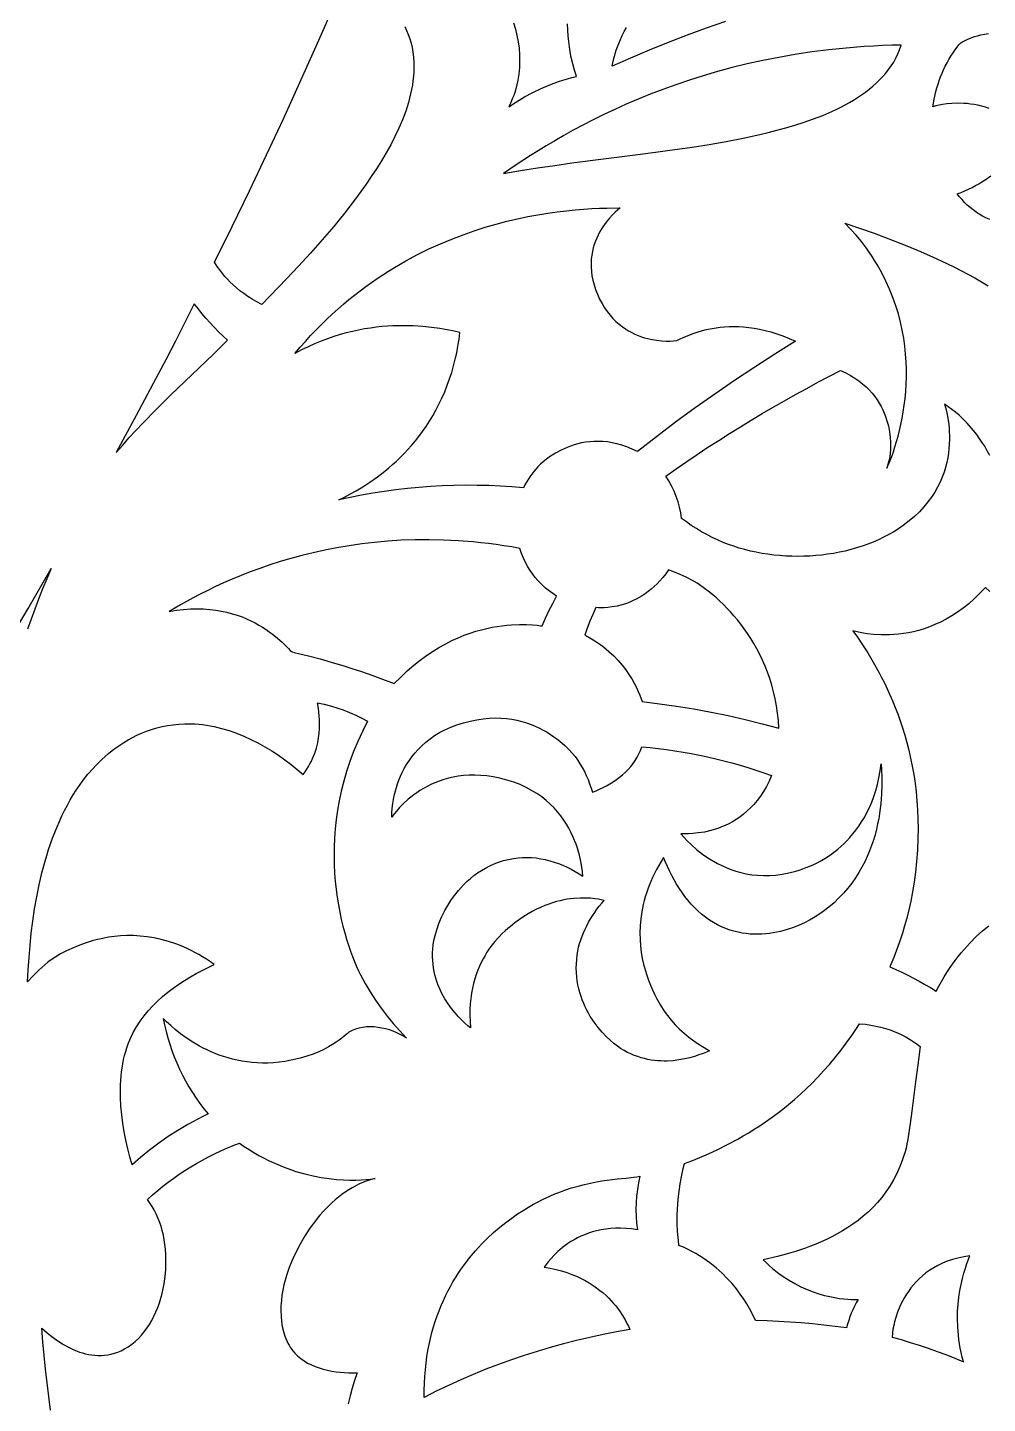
# Model space of a CAD drawing. Extents: x -570 to 570, y -570 to 570.
# Drawn here: x 327.7 to 393.8, y -247 to -152.3 of the extents above; entities that cross this region are included whole.
import ezdxf

# ---------------------------------------------------------------- set-up
doc = ezdxf.new("R2010")
doc.units = 0
doc.layers.add('LAYER_1', color=18, linetype='CONTINUOUS')
doc.layers.add('LAYER_2', color=174, linetype='CONTINUOUS')

msp = doc.modelspace()

# ---------------------------------------------------------------- linework, layer by layer
at = {"layer": 'LAYER_1'}
for points in [[(353.713, -152.196), (353.841, -152.465), (353.957, -152.745), (354.06, -153.035), (354.15, -153.335), (354.224, -153.646), (354.282, -153.967), (354.323, -154.299), (354.346, -154.642), (354.35, -154.996), (354.339, -155.305), (354.317, -155.614), (354.285, -155.92), (354.242, -156.226), (354.188, -156.529), (354.126, -156.832), (354.053, -157.133), (353.972, -157.432), (353.883, -157.73), (353.785, -158.026), (353.566, -158.614), (353.319, -159.194), (353.047, -159.768), (352.753, -160.334), (352.44, -160.892), (352.11, -161.442), (351.767, -161.984), (351.414, -162.518), (351.053, -163.042), (350.322, -164.063), (349.96, -164.549), (349.59, -165.029), (349.211, -165.503), (348.826, -165.971), (348.036, -166.892), (347.226, -167.796), (346.4, -168.688), (345.565, -169.571), (343.887, -171.327), (343.541, -171.152), (343.217, -170.969), (342.915, -170.78), (342.633, -170.586), (342.372, -170.389), (342.13, -170.189), (341.906, -169.989), (341.701, -169.791), (341.513, -169.595), (341.341, -169.403), (341.046, -169.038), (340.809, -168.709), (340.625, -168.426), (341.827, -165.964), (343.019, -163.496), (344.197, -161.021), (345.36, -158.539), (346.503, -156.049), (347.622, -153.548), (348.173, -152.293), (348.716, -151.036)], [(361.215, -151.937), (361.342, -152.363), (361.446, -152.798), (361.527, -153.239), (361.586, -153.684), (361.62, -154.131), (361.629, -154.577), (361.614, -155.022), (361.573, -155.461), (361.507, -155.894), (361.413, -156.319), (361.293, -156.732), (361.223, -156.935), (361.145, -157.133), (361.014, -157.428), (360.876, -157.719), (361.411, -157.368), (361.963, -157.04), (362.53, -156.737), (363.111, -156.459), (363.705, -156.209), (364.005, -156.095), (364.308, -155.988), (364.613, -155.887), (364.92, -155.795), (365.229, -155.71), (365.539, -155.632), (365.488, -155.479), (365.398, -155.185), (365.285, -154.763), (365.165, -154.224), (365.108, -153.914), (365.056, -153.579), (365.011, -153.22), (364.974, -152.839), (364.948, -152.436), (364.935, -152.015)], [(375.809, -151.85), (374.482, -152.307), (373.164, -152.787), (371.855, -153.289), (370.556, -153.813), (369.267, -154.36), (367.99, -154.929), (368.067, -154.571), (368.154, -154.24), (368.282, -153.828), (368.458, -153.349), (368.566, -153.089), (368.688, -152.817), (368.826, -152.536), (368.98, -152.247)], [(393.968, -157.838), (393.698, -157.75), (393.434, -157.676), (393.175, -157.615), (392.924, -157.566), (392.679, -157.528), (392.442, -157.5), (392.213, -157.482), (391.782, -157.469), (391.39, -157.483), (391.041, -157.515), (390.738, -157.56), (390.29, -157.655), (390.079, -157.711), (390.169, -157.191), (390.289, -156.673), (390.359, -156.416), (390.438, -156.161), (390.523, -155.908), (390.616, -155.657), (390.716, -155.41), (390.824, -155.166), (390.939, -154.926), (391.062, -154.691), (391.192, -154.46), (391.33, -154.234), (391.475, -154.013), (391.627, -153.799), (391.803, -153.546), (391.899, -153.427), (392.01, -153.323), (392.078, -153.277), (392.226, -153.191), (392.455, -153.078), (392.766, -152.952), (392.953, -152.888), (393.161, -152.825), (393.391, -152.765), (393.642, -152.71), (393.915, -152.661)], [(394.017, -165.478), (393.729, -165.357), (393.504, -165.25), (393.273, -165.123), (393.057, -164.98), (392.85, -164.825), (392.649, -164.66), (392.456, -164.486), (392.27, -164.303), (392.092, -164.114), (391.921, -163.918), (391.757, -163.718), (392.028, -163.616), (392.29, -163.508), (392.543, -163.394), (392.787, -163.274), (393.023, -163.15), (393.249, -163.02), (393.467, -162.887), (393.677, -162.749), (394.072, -162.465)], [(394.011, -181.737), (393.833, -181.409), (393.651, -181.1), (393.467, -180.812), (393.283, -180.542), (393.101, -180.293), (392.753, -179.856), (392.44, -179.502), (392.18, -179.233), (391.887, -178.96), (391.647, -178.758), (391.4, -178.566), (390.891, -178.2), (390.974, -178.508), (391.042, -178.798), (391.112, -179.168), (391.174, -179.609), (391.198, -179.853), (391.216, -180.111), (391.226, -180.382), (391.227, -180.665), (391.216, -180.959), (391.194, -181.263), (391.159, -181.576), (391.108, -181.896), (391.041, -182.223), (390.956, -182.555), (390.853, -182.892), (390.728, -183.231), (390.582, -183.573), (390.412, -183.915), (390.217, -184.258), (389.996, -184.599), (389.748, -184.937), (389.47, -185.272), (389.162, -185.603), (388.822, -185.928), (388.448, -186.245), (388.04, -186.555), (387.719, -186.776), (387.387, -186.984), (387.046, -187.18), (386.696, -187.364), (386.338, -187.536), (385.973, -187.695), (385.6, -187.843), (385.22, -187.978), (384.834, -188.102), (384.443, -188.213), (384.048, -188.312), (383.648, -188.4), (383.244, -188.476), (382.837, -188.54), (382.428, -188.592), (382.016, -188.632), (381.604, -188.661), (381.19, -188.678), (380.776, -188.683), (380.363, -188.677), (379.951, -188.66), (379.54, -188.631), (379.131, -188.59), (378.725, -188.538), (378.322, -188.475), (377.923, -188.4), (377.528, -188.314), (377.138, -188.217), (376.754, -188.109), (376.376, -187.989), (376.004, -187.859), (375.64, -187.717), (375.26, -187.554), (374.886, -187.376), (374.518, -187.186), (374.156, -186.984), (373.8, -186.77), (373.452, -186.544), (373.111, -186.309), (372.777, -186.064), (372.72, -185.68), (372.639, -185.298), (372.535, -184.919), (372.409, -184.547), (372.262, -184.183), (372.093, -183.829), (371.905, -183.486), (371.697, -183.158), (372.415, -182.65), (373.137, -182.149), (373.865, -181.655), (374.599, -181.169), (375.337, -180.69), (376.079, -180.218), (376.827, -179.753), (377.578, -179.295), (378.334, -178.844), (379.094, -178.401), (379.858, -177.964), (380.626, -177.533), (381.398, -177.11), (382.172, -176.693), (383.732, -175.88), (384.081, -176.042), (384.406, -176.216), (384.708, -176.4), (384.988, -176.594), (385.246, -176.796), (385.483, -177.005), (385.7, -177.22), (385.898, -177.441), (386.078, -177.666), (386.24, -177.894), (386.387, -178.123), (386.517, -178.354), (386.632, -178.585), (386.734, -178.815), (386.823, -179.042), (386.899, -179.267), (386.964, -179.487), (387.018, -179.702), (387.099, -180.111), (387.148, -180.487), (387.172, -180.821), (387.177, -181.104), (387.172, -181.329), (387.153, -181.568), (387.114, -181.833), (387.059, -182.095), (386.92, -182.614), (387.14, -182.09), (387.252, -181.794), (387.364, -181.477), (387.475, -181.139), (387.584, -180.781), (387.688, -180.405), (387.788, -180.011), (387.882, -179.6), (387.968, -179.172), (388.045, -178.73), (388.112, -178.273), (388.169, -177.802), (388.213, -177.319), (388.244, -176.824), (388.259, -176.319), (388.259, -175.803), (388.242, -175.278), (388.206, -174.745), (388.151, -174.204), (388.074, -173.657), (387.976, -173.104), (387.854, -172.547), (387.708, -171.986), (387.536, -171.422), (387.337, -170.855), (387.109, -170.288), (386.853, -169.72), (386.565, -169.153), (386.246, -168.587), (386.074, -168.304), (385.894, -168.023), (385.705, -167.742), (385.507, -167.462), (385.161, -167.007), (384.794, -166.567), (384.413, -166.139), (384.019, -165.723), (385.027, -166.068), (386.04, -166.427), (387.053, -166.802), (388.063, -167.195), (389.068, -167.607), (390.064, -168.042), (391.048, -168.501), (391.534, -168.741), (392.015, -168.987), (392.492, -169.24), (392.963, -169.501), (393.429, -169.77), (393.889, -170.047)], [(326.987, -193.634), (327.786, -192.265), (329.36, -189.513), (329.063, -190.221), (328.777, -190.925), (328.501, -191.625), (328.236, -192.32), (327.733, -193.697)], [(393.996, -191.105), (393.709, -190.819), (393.326, -191.227), (392.939, -191.601), (392.55, -191.942), (392.16, -192.252), (391.769, -192.533), (391.38, -192.785), (390.991, -193.01), (390.606, -193.21), (390.224, -193.385), (389.846, -193.537), (389.474, -193.667), (389.108, -193.777), (388.749, -193.868), (388.399, -193.942), (388.057, -194), (387.726, -194.042), (387.406, -194.071), (387.097, -194.088), (386.802, -194.095), (386.52, -194.091), (386.002, -194.062), (385.551, -194.011), (385.174, -193.949), (384.879, -193.888), (384.563, -193.809), (384.883, -194.256), (385.231, -194.764), (385.598, -195.333), (385.978, -195.962), (386.364, -196.652), (386.558, -197.019), (386.75, -197.401), (386.941, -197.799), (387.129, -198.211), (387.313, -198.637), (387.492, -199.079), (387.667, -199.535), (387.835, -200.006), (387.996, -200.492), (388.149, -200.992), (388.294, -201.507), (388.428, -202.037), (388.553, -202.58), (388.666, -203.139), (388.766, -203.711), (388.854, -204.299), (388.928, -204.9), (388.986, -205.516), (389.03, -206.146), (389.056, -206.79), (389.066, -207.448), (389.057, -208.12), (389.023, -208.922), (388.966, -209.691), (388.889, -210.426), (388.794, -211.127), (388.684, -211.795), (388.561, -212.43), (388.427, -213.031), (388.284, -213.599), (388.136, -214.134), (387.984, -214.636), (387.83, -215.104), (387.678, -215.539), (387.386, -216.311), (387.126, -216.951), (387.537, -217.134), (387.944, -217.324), (388.349, -217.522), (388.749, -217.727), (389.146, -217.939), (389.54, -218.158), (389.928, -218.384), (390.313, -218.617), (390.489, -218.283), (390.67, -217.961), (390.854, -217.649), (391.042, -217.348), (391.233, -217.057), (391.428, -216.776), (391.625, -216.505), (391.826, -216.243), (392.029, -215.991), (392.234, -215.749), (392.651, -215.291), (393.075, -214.869), (393.505, -214.481), (393.938, -214.125)], [(329.323, -247.485), (329.203, -246.543), (329.091, -245.601), (328.986, -244.657), (328.889, -243.713), (328.8, -242.769), (328.72, -241.824), (329.091, -242.15), (329.328, -242.343), (329.596, -242.546), (329.892, -242.753), (330.216, -242.957), (330.563, -243.15), (330.933, -243.326), (331.125, -243.406), (331.322, -243.478), (331.524, -243.542), (331.73, -243.598), (331.939, -243.644), (332.153, -243.68), (332.369, -243.704), (332.589, -243.716), (332.811, -243.715), (333.036, -243.7), (333.263, -243.67), (333.492, -243.625), (333.722, -243.562), (333.954, -243.483), (334.187, -243.385), (334.421, -243.267), (334.678, -243.115), (334.923, -242.943), (335.156, -242.754), (335.377, -242.548), (335.586, -242.326), (335.783, -242.088), (335.967, -241.837), (336.14, -241.573), (336.301, -241.297), (336.45, -241.01), (336.586, -240.713), (336.71, -240.407), (336.822, -240.094), (336.922, -239.773), (337.01, -239.446), (337.085, -239.115), (337.148, -238.779), (337.199, -238.44), (337.237, -238.1), (337.263, -237.759), (337.277, -237.417), (337.278, -237.077), (337.267, -236.739), (337.243, -236.404), (337.207, -236.072), (337.158, -235.746), (337.097, -235.426), (337.023, -235.114), (336.936, -234.809), (336.837, -234.513), (336.725, -234.227), (336.601, -233.952), (336.467, -233.697), (336.32, -233.449), (336.006, -232.965), (336.351, -232.655), (336.705, -232.353), (337.066, -232.059), (337.435, -231.774), (337.812, -231.498), (338.195, -231.23), (338.586, -230.972), (338.982, -230.723), (339.384, -230.484), (339.792, -230.255), (340.205, -230.035), (340.622, -229.826), (341.045, -229.627), (341.471, -229.439), (341.9, -229.261), (342.334, -229.094), (342.669, -229.325), (343.003, -229.541), (343.336, -229.744), (343.668, -229.934), (343.998, -230.112), (344.326, -230.277), (344.651, -230.431), (344.973, -230.573), (345.292, -230.704), (345.608, -230.825), (345.92, -230.935), (346.228, -231.036), (346.831, -231.209), (347.414, -231.348), (347.974, -231.456), (348.509, -231.535), (349.017, -231.59), (349.494, -231.622), (349.939, -231.636), (350.348, -231.635), (350.72, -231.621), (351.052, -231.598), (351.365, -231.566), (351.678, -231.529), (351.405, -231.603), (351.137, -231.691), (350.873, -231.791), (350.613, -231.904), (350.358, -232.029), (350.108, -232.165), (349.862, -232.312), (349.621, -232.47), (349.384, -232.638), (349.153, -232.816), (348.927, -233.003), (348.707, -233.198), (348.491, -233.402), (348.281, -233.613), (348.077, -233.832), (347.879, -234.057), (347.686, -234.289), (347.499, -234.526), (347.319, -234.769), (347.144, -235.017), (346.814, -235.525), (346.511, -236.047), (346.234, -236.579), (345.986, -237.117), (345.767, -237.657), (345.577, -238.197), (345.479, -238.523), (345.394, -238.862), (345.321, -239.21), (345.263, -239.566), (345.221, -239.926), (345.196, -240.289), (345.188, -240.652), (345.201, -241.013), (345.234, -241.37), (345.288, -241.72), (345.366, -242.061), (345.468, -242.39), (345.528, -242.55), (345.595, -242.706), (345.669, -242.858), (345.749, -243.006), (345.837, -243.149), (345.931, -243.287), (346.033, -243.42), (346.142, -243.547), (346.341, -243.747), (346.556, -243.928), (346.787, -244.091), (347.031, -244.237), (347.287, -244.366), (347.553, -244.48), (347.829, -244.578), (348.111, -244.663), (348.4, -244.734), (348.693, -244.792), (348.988, -244.838), (349.285, -244.873), (349.581, -244.898), (349.876, -244.913), (350.166, -244.919), (350.452, -244.916), (350.266, -245.439), (350.099, -245.969), (349.951, -246.506), (349.823, -247.048)]]:
    msp.add_lwpolyline(points, dxfattribs=at)
for points in [[(360.523, -162.321), (361.695, -162.114), (362.871, -161.925), (364.049, -161.751), (365.23, -161.588), (367.596, -161.284), (369.962, -160.987), (371.144, -160.832), (372.324, -160.669), (373.501, -160.495), (374.676, -160.305), (375.847, -160.098), (377.013, -159.869), (378.175, -159.616), (378.753, -159.479), (379.331, -159.334), (379.951, -159.168), (380.582, -158.984), (381.221, -158.78), (381.86, -158.556), (382.497, -158.31), (383.124, -158.041), (383.433, -157.897), (383.738, -157.747), (384.038, -157.59), (384.332, -157.427), (384.621, -157.257), (384.903, -157.081), (385.178, -156.897), (385.444, -156.706), (385.703, -156.507), (385.952, -156.301), (386.191, -156.088), (386.42, -155.866), (386.638, -155.637), (386.844, -155.399), (387.037, -155.153), (387.218, -154.898), (387.385, -154.635), (387.537, -154.362), (387.675, -154.081), (387.797, -153.791), (387.911, -153.466), (387.262, -153.482), (386.62, -153.505), (385.986, -153.536), (385.358, -153.574), (384.124, -153.671), (382.918, -153.795), (381.739, -153.945), (380.589, -154.118), (379.466, -154.314), (378.371, -154.532), (377.305, -154.768), (376.266, -155.023), (375.256, -155.295), (374.273, -155.582), (373.318, -155.883), (372.392, -156.197), (371.493, -156.521), (370.623, -156.855), (369.781, -157.198), (368.966, -157.546), (368.18, -157.9), (367.422, -158.258), (366.692, -158.618), (365.99, -158.979), (365.317, -159.34), (364.671, -159.698), (364.054, -160.053), (363.465, -160.404), (362.904, -160.747), (362.371, -161.083), (361.391, -161.726)], [(357.522, -173.269), (357.111, -173.176), (356.646, -173.083), (356.131, -172.994), (355.567, -172.915), (354.959, -172.852), (354.309, -172.81), (353.969, -172.798), (353.62, -172.794), (353.262, -172.797), (352.895, -172.809), (352.52, -172.83), (352.138, -172.861), (351.747, -172.903), (351.35, -172.955), (350.946, -173.02), (350.535, -173.097), (350.118, -173.187), (349.696, -173.292), (349.269, -173.41), (348.836, -173.544), (348.399, -173.694), (347.958, -173.861), (347.513, -174.044), (347.065, -174.246), (346.614, -174.466), (346.16, -174.705), (346.516, -174.283), (346.876, -173.873), (347.24, -173.474), (347.608, -173.087), (347.979, -172.711), (348.353, -172.347), (348.729, -171.994), (349.109, -171.651), (349.49, -171.319), (349.875, -170.998), (350.261, -170.687), (350.649, -170.386), (351.039, -170.095), (351.43, -169.815), (351.823, -169.543), (352.216, -169.282), (352.611, -169.03), (353.006, -168.787), (353.402, -168.553), (353.798, -168.328), (354.591, -167.903), (355.382, -167.512), (356.171, -167.154), (356.955, -166.826), (357.734, -166.528), (358.505, -166.258), (359.267, -166.014), (360.019, -165.797), (360.758, -165.603), (361.484, -165.432), (362.195, -165.283), (362.888, -165.154), (363.563, -165.044), (364.219, -164.951), (364.852, -164.875), (365.463, -164.813), (366.049, -164.765), (366.608, -164.73), (367.14, -164.705), (367.642, -164.69), (368.551, -164.682), (368.376, -164.828), (368.217, -164.972), (368.025, -165.162), (367.81, -165.397), (367.584, -165.676), (367.356, -165.997), (367.245, -166.174), (367.137, -166.361), (367.034, -166.557), (366.938, -166.764), (366.849, -166.981), (366.769, -167.207), (366.7, -167.443), (366.641, -167.688), (366.596, -167.943), (366.565, -168.206), (366.55, -168.479), (366.551, -168.761), (366.57, -169.051), (366.61, -169.35), (366.669, -169.657), (366.751, -169.973), (366.857, -170.297), (366.987, -170.629), (367.14, -170.962), (367.305, -171.272), (367.48, -171.56), (367.664, -171.826), (367.857, -172.071), (368.057, -172.295), (368.263, -172.501), (368.474, -172.688), (368.69, -172.858), (368.908, -173.011), (369.129, -173.148), (369.351, -173.27), (369.573, -173.378), (369.795, -173.472), (370.014, -173.554), (370.23, -173.624), (370.442, -173.683), (370.65, -173.731), (371.045, -173.802), (371.408, -173.842), (371.73, -173.858), (372.003, -173.857), (372.22, -173.845), (372.449, -173.815), (372.684, -173.707), (372.9, -173.604), (373.179, -173.482), (373.519, -173.35), (373.917, -173.217), (374.371, -173.091), (374.619, -173.035), (374.879, -172.984), (375.153, -172.94), (375.439, -172.903), (375.738, -172.876), (376.048, -172.859), (376.371, -172.853), (376.705, -172.859), (377.05, -172.88), (377.406, -172.915), (377.773, -172.966), (378.15, -173.035), (378.537, -173.121), (378.934, -173.228), (379.341, -173.355), (379.757, -173.503), (380.182, -173.675), (380.615, -173.871), (379.209, -174.749), (377.814, -175.647), (376.431, -176.565), (375.062, -177.503), (373.708, -178.461), (372.368, -179.44), (371.045, -180.44), (369.739, -181.461), (369.376, -181.288), (369.02, -181.143), (368.671, -181.023), (368.33, -180.927), (367.996, -180.854), (367.67, -180.803), (367.353, -180.772), (367.044, -180.76), (366.744, -180.765), (366.452, -180.787), (366.171, -180.823), (365.898, -180.872), (365.636, -180.933), (365.384, -181.004), (365.142, -181.085), (364.911, -181.173), (364.691, -181.268), (364.483, -181.368), (364.1, -181.576), (363.765, -181.788), (363.481, -181.991), (363.25, -182.176), (363.074, -182.331), (362.894, -182.505), (362.744, -182.668), (362.602, -182.837), (362.465, -183.012), (362.336, -183.193), (362.214, -183.379), (362.1, -183.569), (361.993, -183.763), (361.893, -183.96), (361.099, -183.895), (360.302, -183.845), (359.503, -183.81), (358.702, -183.791), (357.901, -183.787), (357.1, -183.8), (356.299, -183.827), (355.498, -183.871), (354.698, -183.931), (353.9, -184.006), (353.104, -184.098), (352.311, -184.205), (351.52, -184.329), (350.733, -184.469), (349.95, -184.625), (349.172, -184.798), (349.53, -184.617), (349.93, -184.406), (350.366, -184.162), (350.832, -183.882), (351.323, -183.565), (351.832, -183.207), (352.353, -182.806), (352.617, -182.589), (352.881, -182.361), (353.146, -182.121), (353.411, -181.868), (353.674, -181.604), (353.935, -181.326), (354.193, -181.036), (354.448, -180.732), (354.699, -180.415), (354.945, -180.084), (355.186, -179.738), (355.419, -179.379), (355.646, -179.004), (355.865, -178.615), (356.076, -178.21), (356.277, -177.79), (356.468, -177.353), (356.649, -176.901), (356.807, -176.461), (356.95, -176.016), (357.078, -175.566), (357.192, -175.111), (357.294, -174.654), (357.382, -174.194), (357.458, -173.732)], [(333.851, -181.527), (334.296, -181.012), (334.749, -180.505), (335.209, -180.005), (335.677, -179.51), (336.629, -178.538), (337.599, -177.581), (339.564, -175.692), (340.546, -174.747), (341.519, -173.795), (341.205, -173.508), (340.9, -173.211), (340.602, -172.906), (340.313, -172.593), (340.031, -172.273), (339.757, -171.947), (339.489, -171.615), (339.228, -171.279), (338.584, -172.574), (337.926, -173.862), (337.257, -175.145), (336.58, -176.424), (335.214, -178.975)], [(337.493, -192.473), (338.002, -192.391), (338.495, -192.333), (338.97, -192.301), (339.429, -192.291), (339.872, -192.303), (340.298, -192.334), (340.708, -192.384), (341.102, -192.451), (341.479, -192.533), (341.841, -192.629), (342.186, -192.738), (342.516, -192.857), (342.83, -192.986), (343.128, -193.123), (343.411, -193.266), (343.678, -193.414), (343.93, -193.566), (344.166, -193.719), (344.388, -193.873), (344.594, -194.026), (344.961, -194.323), (345.268, -194.598), (345.707, -195.033), (345.84, -195.17), (345.916, -195.237), (345.982, -195.263), (346.102, -195.297), (346.497, -195.394), (347.096, -195.54), (347.895, -195.748), (348.888, -196.03), (349.457, -196.203), (350.072, -196.399), (350.734, -196.62), (351.442, -196.867), (352.196, -197.143), (352.993, -197.448), (353.44, -196.992), (353.887, -196.571), (354.335, -196.183), (354.781, -195.827), (355.226, -195.502), (355.668, -195.206), (356.107, -194.938), (356.541, -194.696), (356.969, -194.48), (357.391, -194.288), (357.806, -194.119), (358.213, -193.971), (358.61, -193.843), (358.998, -193.733), (359.374, -193.642), (359.738, -193.566), (360.09, -193.505), (360.428, -193.457), (360.751, -193.422), (361.058, -193.397), (361.622, -193.375), (362.113, -193.38), (362.523, -193.402), (362.844, -193.431), (363.07, -193.455), (363.192, -193.464), (363.413, -192.942), (363.651, -192.427), (363.905, -191.92), (364.176, -191.422), (363.907, -191.24), (363.592, -191.003), (363.421, -190.862), (363.246, -190.705), (363.066, -190.531), (362.886, -190.341), (362.705, -190.133), (362.528, -189.907), (362.355, -189.661), (362.189, -189.397), (362.032, -189.112), (361.886, -188.806), (361.752, -188.479), (361.634, -188.129), (361.09, -188.033), (360.55, -187.947), (360.014, -187.869), (359.484, -187.799), (358.957, -187.739), (358.436, -187.686), (357.407, -187.605), (356.396, -187.555), (355.406, -187.535), (354.434, -187.542), (353.483, -187.576), (352.552, -187.635), (351.642, -187.718), (350.753, -187.822), (349.885, -187.947), (349.038, -188.091), (348.214, -188.252), (347.412, -188.43), (346.632, -188.622), (345.875, -188.828), (345.142, -189.045), (344.432, -189.272), (343.746, -189.508), (343.084, -189.751), (342.446, -189.999), (341.834, -190.252), (341.247, -190.508), (340.685, -190.765), (340.149, -191.022), (339.639, -191.277), (339.156, -191.528), (338.269, -192.016)], [(371.877, -189.613), (371.685, -189.879), (371.489, -190.127), (371.291, -190.357), (371.089, -190.57), (370.885, -190.766), (370.681, -190.946), (370.475, -191.11), (370.269, -191.261), (370.063, -191.397), (369.859, -191.52), (369.656, -191.63), (369.455, -191.729), (369.258, -191.816), (369.064, -191.893), (368.688, -192.017), (368.335, -192.106), (368.007, -192.167), (367.712, -192.203), (367.452, -192.221), (367.062, -192.222), (366.876, -192.213), (366.662, -192.676), (366.463, -193.145), (366.279, -193.62), (366.111, -194.101), (366.351, -194.227), (366.581, -194.358), (366.803, -194.494), (367.015, -194.633), (367.219, -194.776), (367.415, -194.923), (367.781, -195.225), (368.114, -195.535), (368.417, -195.851), (368.691, -196.171), (368.936, -196.49), (369.155, -196.806), (369.349, -197.116), (369.519, -197.417), (369.666, -197.706), (369.792, -197.98), (369.898, -198.236), (370.057, -198.682), (371.249, -198.829), (372.439, -198.999), (373.626, -199.193), (374.808, -199.411), (375.987, -199.652), (377.159, -199.917), (378.326, -200.206), (379.486, -200.519), (379.45, -199.989), (379.395, -199.473), (379.32, -198.971), (379.228, -198.482), (379.119, -198.006), (378.994, -197.544), (378.854, -197.095), (378.7, -196.66), (378.533, -196.238), (378.355, -195.83), (378.166, -195.435), (377.967, -195.054), (377.759, -194.687), (377.543, -194.333), (377.321, -193.992), (377.092, -193.666), (376.859, -193.353), (376.623, -193.054), (376.383, -192.768), (376.142, -192.496), (375.9, -192.238), (375.658, -191.994), (375.418, -191.764), (375.18, -191.547), (374.945, -191.344), (374.714, -191.155), (374.27, -190.818), (373.855, -190.537), (373.478, -190.312), (373.09, -190.111), (372.692, -189.929), (372.287, -189.764)], [(346.721, -203.695), (346.854, -203.514), (346.977, -203.332), (347.09, -203.15), (347.194, -202.968), (347.289, -202.786), (347.374, -202.604), (347.521, -202.241), (347.637, -201.883), (347.725, -201.531), (347.788, -201.187), (347.828, -200.852), (347.85, -200.53), (347.856, -200.221), (347.848, -199.929), (347.829, -199.654), (347.773, -199.166), (347.71, -198.773), (348.16, -198.865), (348.608, -198.977), (349.051, -199.107), (349.488, -199.257), (349.919, -199.425), (350.341, -199.611), (350.755, -199.815), (351.158, -200.036), (350.804, -200.734), (350.483, -201.429), (350.195, -202.121), (349.939, -202.81), (349.714, -203.493), (349.517, -204.171), (349.349, -204.843), (349.207, -205.508), (349.091, -206.165), (348.999, -206.814), (348.93, -207.454), (348.884, -208.084), (348.857, -208.703), (348.851, -209.311), (348.862, -209.908), (348.891, -210.491), (348.935, -211.061), (348.994, -211.617), (349.066, -212.158), (349.151, -212.683), (349.246, -213.192), (349.351, -213.684), (349.465, -214.158), (349.586, -214.614), (349.713, -215.05), (349.845, -215.467), (349.98, -215.863), (350.118, -216.237), (350.258, -216.589), (350.397, -216.918), (350.535, -217.224), (350.67, -217.505), (350.824, -217.805), (350.984, -218.101), (351.326, -218.683), (351.694, -219.251), (352.085, -219.804), (352.498, -220.341), (352.93, -220.863), (353.38, -221.368), (353.845, -221.856), (353.63, -221.723), (353.403, -221.599), (353.164, -221.486), (352.917, -221.385), (352.662, -221.297), (352.401, -221.223), (352.137, -221.164), (351.87, -221.12), (351.603, -221.093), (351.338, -221.083), (351.075, -221.092), (350.818, -221.121), (350.567, -221.17), (350.324, -221.241), (350.091, -221.334), (349.871, -221.451), (349.766, -221.541), (349.549, -221.732), (349.397, -221.857), (349.214, -221.997), (348.998, -222.148), (348.75, -222.307), (348.468, -222.471), (348.151, -222.637), (347.798, -222.8), (347.408, -222.957), (346.98, -223.106), (346.513, -223.242), (346.006, -223.363), (345.458, -223.464), (345.065, -223.518), (344.678, -223.555), (344.3, -223.575), (343.928, -223.579), (343.565, -223.567), (343.209, -223.542), (342.862, -223.503), (342.522, -223.451), (342.19, -223.387), (341.867, -223.313), (341.552, -223.228), (341.246, -223.133), (340.948, -223.03), (340.659, -222.919), (340.379, -222.801), (340.108, -222.677), (339.846, -222.547), (339.594, -222.413), (339.116, -222.134), (338.677, -221.847), (338.278, -221.557), (337.918, -221.271), (337.6, -220.996), (337.323, -220.739), (337.09, -220.505), (337.179, -220.951), (337.284, -221.395), (337.403, -221.837), (337.537, -222.276), (337.686, -222.711), (337.848, -223.143), (338.024, -223.569), (338.214, -223.99), (338.417, -224.404), (338.632, -224.812), (338.86, -225.213), (339.1, -225.605), (339.352, -225.989), (339.615, -226.364), (339.889, -226.729), (340.174, -227.084), (339.819, -227.255), (339.467, -227.433), (339.118, -227.618), (338.772, -227.81), (338.43, -228.009), (338.091, -228.214), (337.426, -228.644), (336.776, -229.098), (336.145, -229.575), (335.532, -230.075), (334.939, -230.596), (334.786, -230.041), (334.645, -229.475), (334.516, -228.899), (334.403, -228.316), (334.307, -227.728), (334.231, -227.136), (334.177, -226.542), (334.146, -225.95), (334.141, -225.36), (334.15, -225.066), (334.165, -224.774), (334.189, -224.484), (334.22, -224.195), (334.259, -223.909), (334.307, -223.625), (334.363, -223.343), (334.429, -223.065), (334.504, -222.79), (334.588, -222.518), (334.682, -222.25), (334.787, -221.985), (334.901, -221.725), (335.026, -221.469), (335.248, -221.072), (335.495, -220.69), (335.765, -220.323), (336.057, -219.97), (336.368, -219.632), (336.698, -219.307), (337.044, -218.996), (337.405, -218.699), (337.779, -218.416), (338.163, -218.146), (338.557, -217.889), (338.959, -217.645), (339.366, -217.413), (339.778, -217.194), (340.192, -216.988), (340.606, -216.793), (340.336, -216.603), (340.067, -216.425), (339.799, -216.257), (339.532, -216.1), (339.266, -215.953), (339.002, -215.817), (338.739, -215.69), (338.478, -215.573), (338.218, -215.466), (337.96, -215.367), (337.45, -215.197), (336.949, -215.06), (336.456, -214.954), (335.974, -214.877), (335.501, -214.828), (335.041, -214.803), (334.592, -214.802), (334.156, -214.822), (333.734, -214.861), (333.327, -214.917), (332.934, -214.988), (332.558, -215.072), (332.199, -215.166), (331.857, -215.27), (331.533, -215.379), (331.229, -215.494), (330.944, -215.611), (330.438, -215.845), (330.021, -216.065), (329.699, -216.253), (329.365, -216.473), (329.143, -216.638), (328.927, -216.811), (328.718, -216.991), (328.513, -217.178), (328.121, -217.569), (327.749, -217.978), (327.791, -217.148), (327.846, -216.312), (327.916, -215.474), (328.002, -214.635), (328.106, -213.797), (328.23, -212.961), (328.374, -212.129), (328.542, -211.302), (328.733, -210.483), (328.951, -209.673), (329.07, -209.272), (329.196, -208.873), (329.33, -208.478), (329.471, -208.086), (329.62, -207.698), (329.777, -207.313), (329.942, -206.933), (330.115, -206.556), (330.297, -206.184), (330.488, -205.816), (330.687, -205.453), (330.896, -205.095), (331.084, -204.794), (331.313, -204.454), (331.584, -204.084), (331.897, -203.691), (332.252, -203.284), (332.445, -203.077), (332.649, -202.87), (332.864, -202.664), (333.089, -202.459), (333.325, -202.257), (333.571, -202.059), (333.829, -201.865), (334.097, -201.677), (334.376, -201.496), (334.666, -201.322), (334.967, -201.157), (335.279, -201.002), (335.602, -200.858), (335.936, -200.725), (336.281, -200.606), (336.637, -200.5), (337.004, -200.409), (337.383, -200.335), (337.772, -200.277), (338.173, -200.237), (338.585, -200.216), (339.008, -200.216), (339.272, -200.226), (339.536, -200.245), (339.799, -200.272), (340.062, -200.307), (340.324, -200.35), (340.585, -200.401), (341.104, -200.525), (341.618, -200.677), (342.127, -200.855), (342.63, -201.058), (343.125, -201.284), (343.612, -201.53), (344.09, -201.796), (344.558, -202.079), (345.016, -202.378), (345.462, -202.691), (345.895, -203.016), (346.315, -203.351)], [(374.711, -222.727), (374.501, -222.818), (374.256, -222.917), (373.98, -223.018), (373.674, -223.118), (373.341, -223.212), (372.983, -223.296), (372.603, -223.364), (372.203, -223.413), (371.786, -223.438), (371.572, -223.44), (371.354, -223.435), (371.133, -223.421), (370.91, -223.399), (370.683, -223.367), (370.455, -223.326), (370.225, -223.274), (369.993, -223.211), (369.759, -223.137), (369.525, -223.05), (369.29, -222.951), (369.054, -222.839), (368.819, -222.713), (368.583, -222.572), (368.363, -222.423), (368.119, -222.235), (367.857, -222.011), (367.584, -221.75), (367.305, -221.454), (367.027, -221.123), (366.756, -220.759), (366.624, -220.564), (366.497, -220.362), (366.374, -220.151), (366.256, -219.933), (366.145, -219.707), (366.04, -219.474), (365.944, -219.233), (365.855, -218.984), (365.776, -218.728), (365.706, -218.466), (365.647, -218.196), (365.599, -217.919), (365.564, -217.635), (365.541, -217.345), (365.532, -217.048), (365.538, -216.744), (365.558, -216.435), (365.594, -216.118), (365.637, -215.861), (365.692, -215.604), (365.758, -215.35), (365.836, -215.098), (365.924, -214.849), (366.023, -214.603), (366.131, -214.36), (366.249, -214.121), (366.375, -213.885), (366.509, -213.654), (366.65, -213.428), (366.798, -213.206), (366.953, -212.989), (367.114, -212.779), (367.28, -212.573), (367.45, -212.375), (367.244, -212.331), (367.053, -212.295), (366.808, -212.259), (366.514, -212.229), (366.173, -212.211), (365.789, -212.213), (365.366, -212.24), (365.141, -212.265), (364.908, -212.299), (364.666, -212.343), (364.417, -212.397), (364.161, -212.462), (363.899, -212.54), (363.63, -212.63), (363.355, -212.735), (363.075, -212.854), (362.791, -212.988), (362.501, -213.138), (362.208, -213.306), (361.912, -213.491), (361.612, -213.695), (361.31, -213.918), (361.006, -214.162), (360.813, -214.314), (360.64, -214.461), (360.429, -214.656), (360.188, -214.901), (359.927, -215.196), (359.656, -215.543), (359.519, -215.737), (359.382, -215.943), (359.248, -216.163), (359.116, -216.396), (358.989, -216.644), (358.868, -216.904), (358.752, -217.179), (358.645, -217.468), (358.546, -217.772), (358.457, -218.089), (358.38, -218.421), (358.315, -218.768), (358.263, -219.129), (358.226, -219.505), (358.205, -219.896), (358.2, -220.303), (358.214, -220.724), (358.247, -221.161), (358.066, -221.011), (357.864, -220.831), (357.645, -220.623), (357.415, -220.385), (357.179, -220.12), (356.942, -219.827), (356.709, -219.506), (356.486, -219.158), (356.277, -218.783), (356.18, -218.586), (356.089, -218.382), (356.004, -218.171), (355.926, -217.954), (355.856, -217.731), (355.794, -217.501), (355.741, -217.265), (355.697, -217.023), (355.664, -216.774), (355.641, -216.52), (355.631, -216.259), (355.632, -215.992), (355.646, -215.719), (355.674, -215.439), (355.724, -215.136), (355.805, -214.786), (355.921, -214.397), (356.071, -213.977), (356.259, -213.535), (356.366, -213.308), (356.484, -213.078), (356.612, -212.847), (356.75, -212.615), (356.899, -212.383), (357.058, -212.153), (357.228, -211.925), (357.409, -211.701), (357.601, -211.481), (357.804, -211.266), (358.019, -211.058), (358.247, -210.857), (358.486, -210.665), (358.737, -210.482), (359.001, -210.31), (359.277, -210.148), (359.566, -210), (359.868, -209.865), (360.184, -209.744), (360.513, -209.638), (360.855, -209.549), (361.212, -209.478), (361.517, -209.436), (361.827, -209.413), (362.138, -209.409), (362.451, -209.422), (362.765, -209.453), (363.078, -209.501), (363.39, -209.563), (363.699, -209.641), (364.006, -209.733), (364.309, -209.839), (364.606, -209.957), (364.898, -210.087), (365.183, -210.228), (365.461, -210.38), (365.729, -210.541), (365.989, -210.711), (365.959, -210.387), (365.919, -210.084), (365.851, -209.705), (365.749, -209.262), (365.683, -209.022), (365.606, -208.77), (365.516, -208.509), (365.413, -208.24), (365.297, -207.965), (365.165, -207.686), (365.017, -207.404), (364.852, -207.121), (364.669, -206.839), (364.468, -206.558), (364.247, -206.282), (364.005, -206.011), (363.742, -205.747), (363.457, -205.492), (363.148, -205.247), (362.815, -205.014), (362.457, -204.795), (362.072, -204.591), (361.661, -204.404), (361.222, -204.235), (360.754, -204.087), (360.256, -203.96), (359.805, -203.871), (359.369, -203.807), (358.948, -203.768), (358.541, -203.752), (358.148, -203.757), (357.77, -203.782), (357.406, -203.826), (357.056, -203.887), (356.721, -203.963), (356.4, -204.054), (356.093, -204.157), (355.8, -204.271), (355.521, -204.395), (355.256, -204.527), (355.005, -204.666), (354.768, -204.81), (354.544, -204.958), (354.335, -205.108), (354.139, -205.26), (353.957, -205.41), (353.633, -205.704), (353.364, -205.977), (353.148, -206.219), (352.985, -206.417), (352.818, -206.635), (352.829, -206.337), (352.852, -206.057), (352.896, -205.707), (352.968, -205.297), (353.017, -205.073), (353.076, -204.838), (353.146, -204.594), (353.227, -204.343), (353.321, -204.085), (353.429, -203.823), (353.551, -203.557), (353.689, -203.289), (353.843, -203.02), (354.015, -202.753), (354.204, -202.488), (354.413, -202.227), (354.642, -201.971), (354.891, -201.721), (355.163, -201.48), (355.458, -201.249), (355.776, -201.028), (356.119, -200.82), (356.487, -200.626), (356.882, -200.448), (357.305, -200.286), (357.756, -200.142), (358.221, -200.022), (358.672, -199.93), (359.109, -199.866), (359.532, -199.827), (359.942, -199.813), (360.337, -199.821), (360.718, -199.851), (361.085, -199.9), (361.439, -199.966), (361.778, -200.049), (362.103, -200.146), (362.414, -200.256), (362.71, -200.378), (362.993, -200.509), (363.261, -200.648), (363.515, -200.794), (363.755, -200.945), (363.981, -201.099), (364.192, -201.255), (364.388, -201.411), (364.739, -201.716), (365.031, -202.003), (365.265, -202.258), (365.442, -202.468), (365.618, -202.702), (365.786, -202.959), (365.942, -203.224), (366.086, -203.496), (366.218, -203.775), (366.339, -204.058), (366.451, -204.346), (366.553, -204.637), (366.646, -204.93), (366.888, -204.831), (367.129, -204.723), (367.37, -204.606), (367.608, -204.48), (367.843, -204.346), (368.072, -204.202), (368.296, -204.05), (368.513, -203.889), (368.721, -203.72), (368.919, -203.541), (369.107, -203.354), (369.283, -203.157), (369.445, -202.952), (369.594, -202.738), (369.726, -202.515), (369.842, -202.284), (369.942, -202.044), (370.036, -201.801), (370.607, -201.853), (371.177, -201.915), (371.747, -201.987), (372.315, -202.068), (372.883, -202.159), (373.449, -202.259), (374.014, -202.369), (374.576, -202.488), (375.137, -202.617), (375.695, -202.755), (376.251, -202.902), (376.804, -203.059), (377.354, -203.226), (377.9, -203.401), (378.443, -203.586), (378.982, -203.78), (378.807, -204.174), (378.619, -204.541), (378.419, -204.883), (378.208, -205.2), (377.988, -205.493), (377.76, -205.763), (377.524, -206.011), (377.283, -206.239), (377.037, -206.446), (376.787, -206.634), (376.535, -206.804), (376.281, -206.956), (376.028, -207.093), (375.775, -207.213), (375.525, -207.319), (375.278, -207.412), (375.036, -207.492), (374.799, -207.56), (374.348, -207.665), (373.933, -207.733), (373.565, -207.773), (373.251, -207.792), (373.003, -207.797), (372.737, -207.795), (372.957, -208.049), (373.173, -208.278), (373.458, -208.556), (373.809, -208.865), (374.01, -209.027), (374.226, -209.192), (374.459, -209.357), (374.707, -209.52), (374.971, -209.68), (375.249, -209.834), (375.543, -209.982), (375.852, -210.12), (376.176, -210.247), (376.514, -210.361), (376.866, -210.46), (377.232, -210.542), (377.612, -210.605), (378.006, -210.648), (378.413, -210.668), (378.833, -210.664), (379.266, -210.633), (379.712, -210.573), (380.171, -210.483), (380.642, -210.361), (380.882, -210.288), (381.125, -210.205), (381.371, -210.114), (381.62, -210.013), (381.882, -209.9), (382.12, -209.785), (382.415, -209.625), (382.756, -209.418), (383.132, -209.16), (383.331, -209.01), (383.534, -208.847), (383.741, -208.668), (383.95, -208.475), (384.16, -208.266), (384.369, -208.041), (384.577, -207.8), (384.782, -207.542), (384.983, -207.267), (385.177, -206.974), (385.365, -206.662), (385.544, -206.332), (385.714, -205.983), (385.873, -205.615), (386.019, -205.226), (386.151, -204.817), (386.269, -204.387), (386.37, -203.936), (386.454, -203.463), (386.518, -202.968), (386.55, -203.394), (386.57, -203.89), (386.573, -204.446), (386.552, -205.055), (386.531, -205.376), (386.501, -205.708), (386.462, -206.048), (386.413, -206.397), (386.354, -206.752), (386.282, -207.113), (386.199, -207.479), (386.102, -207.849), (385.991, -208.222), (385.865, -208.596), (385.724, -208.971), (385.567, -209.346), (385.392, -209.719), (385.199, -210.09), (384.987, -210.458), (384.756, -210.821), (384.505, -211.178), (384.232, -211.529), (383.937, -211.872), (383.619, -212.207), (383.278, -212.532), (382.912, -212.846), (382.522, -213.148), (382.105, -213.438), (381.867, -213.586), (381.582, -213.746), (381.254, -213.912), (380.887, -214.078), (380.483, -214.236), (380.047, -214.382), (379.582, -214.508), (379.339, -214.561), (379.091, -214.608), (378.838, -214.646), (378.579, -214.676), (378.316, -214.696), (378.049, -214.706), (377.779, -214.704), (377.505, -214.691), (377.229, -214.665), (376.95, -214.625), (376.669, -214.571), (376.387, -214.502), (376.105, -214.417), (375.821, -214.315), (375.538, -214.196), (375.256, -214.058), (374.974, -213.902), (374.693, -213.725), (374.422, -213.533), (374.161, -213.325), (373.91, -213.104), (373.67, -212.87), (373.44, -212.624), (373.22, -212.367), (373.01, -212.1), (372.81, -211.824), (372.62, -211.541), (372.439, -211.251), (372.267, -210.955), (372.105, -210.655), (371.951, -210.35), (371.807, -210.043), (371.671, -209.734), (371.543, -209.425), (371.369, -209.704), (371.205, -209.981), (371.053, -210.257), (370.912, -210.531), (370.781, -210.803), (370.661, -211.073), (370.551, -211.341), (370.45, -211.607), (370.359, -211.871), (370.278, -212.133), (370.205, -212.393), (370.141, -212.65), (370.037, -213.156), (369.966, -213.652), (369.924, -214.136), (369.909, -214.609), (369.918, -215.069), (369.951, -215.515), (370.005, -215.948), (370.077, -216.366), (370.165, -216.769), (370.267, -217.155), (370.382, -217.525), (370.506, -217.878), (370.638, -218.213), (370.775, -218.529), (370.916, -218.826), (371.058, -219.103), (371.336, -219.594), (371.592, -219.997), (371.81, -220.307), (372.059, -220.625), (372.341, -220.941), (372.641, -221.242), (372.956, -221.527), (373.286, -221.797), (373.628, -222.052), (373.981, -222.292), (374.343, -222.517)], [(372.603, -236.134), (372.56, -235.783), (372.526, -235.431), (372.503, -235.078), (372.488, -234.724), (372.483, -234.369), (372.486, -234.013), (372.498, -233.658), (372.52, -233.302), (372.549, -232.947), (372.587, -232.593), (372.633, -232.24), (372.688, -231.889), (372.75, -231.539), (372.82, -231.191), (372.898, -230.846), (372.983, -230.503), (373.478, -230.311), (374.027, -230.087), (374.626, -229.828), (375.268, -229.532), (375.949, -229.193), (376.663, -228.809), (377.031, -228.599), (377.406, -228.376), (377.786, -228.14), (378.172, -227.891), (378.562, -227.627), (378.956, -227.348), (379.352, -227.055), (379.752, -226.746), (380.153, -226.422), (380.556, -226.081), (380.959, -225.723), (381.362, -225.348), (381.764, -224.956), (382.165, -224.545), (382.563, -224.115), (382.96, -223.667), (383.352, -223.199), (383.741, -222.711), (384.125, -222.203), (384.504, -221.674), (384.774, -221.274), (385.04, -220.873), (385.434, -220.909), (385.81, -220.961), (386.168, -221.028), (386.509, -221.108), (386.831, -221.199), (387.136, -221.299), (387.422, -221.406), (387.692, -221.52), (387.943, -221.637), (388.178, -221.757), (388.594, -221.997), (388.94, -222.225), (389.219, -222.428), (389.038, -223.694), (388.886, -224.86), (388.637, -226.888), (388.527, -227.747), (388.417, -228.501), (388.36, -228.838), (388.301, -229.148), (388.238, -229.432), (388.17, -229.688), (388.09, -229.952), (388.004, -230.209), (387.912, -230.461), (387.815, -230.706), (387.603, -231.177), (387.37, -231.624), (387.118, -232.047), (386.848, -232.448), (386.562, -232.826), (386.261, -233.183), (385.946, -233.519), (385.62, -233.835), (385.283, -234.132), (384.937, -234.41), (384.583, -234.67), (384.224, -234.913), (383.86, -235.139), (383.493, -235.35), (383.124, -235.545), (382.755, -235.726), (382.388, -235.893), (382.023, -236.047), (381.663, -236.189), (381.308, -236.319), (380.622, -236.547), (379.977, -236.738), (379.385, -236.896), (378.405, -237.136), (378.619, -237.343), (378.834, -237.54), (379.051, -237.726), (379.268, -237.903), (379.486, -238.069), (379.704, -238.226), (380.14, -238.512), (380.573, -238.764), (381.001, -238.983), (381.421, -239.172), (381.832, -239.332), (382.23, -239.466), (382.613, -239.576), (382.979, -239.665), (383.325, -239.734), (383.65, -239.785), (383.95, -239.821), (384.223, -239.844), (384.466, -239.857), (384.932, -239.86), (384.804, -240.09), (384.683, -240.325), (384.571, -240.565), (384.467, -240.809), (384.373, -241.056), (384.287, -241.307), (384.211, -241.56), (384.145, -241.816), (383.365, -241.715), (382.585, -241.625), (381.802, -241.546), (381.019, -241.478), (380.235, -241.419), (379.45, -241.37), (378.665, -241.33), (377.88, -241.299), (377.622, -240.782), (377.46, -240.485), (377.275, -240.168), (377.063, -239.835), (376.825, -239.488), (376.558, -239.132), (376.26, -238.77), (375.931, -238.407), (375.568, -238.046), (375.374, -237.868), (375.171, -237.691), (374.958, -237.517), (374.737, -237.346), (374.505, -237.178), (374.264, -237.013), (374.013, -236.853), (373.752, -236.698), (373.481, -236.548), (373.199, -236.404), (372.906, -236.265)], [(369.741, -235.053), (369.343, -234.997), (368.958, -234.962), (368.586, -234.946), (368.229, -234.95), (367.884, -234.971), (367.554, -235.009), (367.236, -235.061), (366.932, -235.128), (366.64, -235.207), (366.362, -235.297), (366.097, -235.398), (365.844, -235.507), (365.604, -235.624), (365.376, -235.748), (365.161, -235.876), (364.959, -236.008), (364.768, -236.144), (364.59, -236.28), (364.27, -236.552), (363.997, -236.815), (363.771, -237.059), (363.591, -237.273), (363.455, -237.448), (363.316, -237.642), (363.735, -237.712), (364.134, -237.797), (364.514, -237.896), (364.877, -238.008), (365.221, -238.131), (365.547, -238.265), (365.857, -238.409), (366.149, -238.561), (366.426, -238.721), (366.686, -238.886), (366.931, -239.057), (367.161, -239.232), (367.376, -239.41), (367.577, -239.591), (367.763, -239.771), (367.937, -239.952), (368.097, -240.131), (368.245, -240.308), (368.504, -240.651), (368.717, -240.971), (368.888, -241.259), (369.019, -241.508), (369.115, -241.708), (369.211, -241.928), (368.293, -242.093), (367.377, -242.274), (366.463, -242.472), (365.552, -242.687), (364.644, -242.919), (363.74, -243.167), (362.841, -243.433), (361.947, -243.716), (361.059, -244.016), (360.177, -244.333), (359.303, -244.668), (358.436, -245.02), (357.577, -245.39), (356.727, -245.778), (355.887, -246.184), (355.057, -246.608), (355.058, -246.114), (355.073, -245.63), (355.099, -245.157), (355.137, -244.695), (355.187, -244.243), (355.248, -243.802), (355.319, -243.371), (355.401, -242.95), (355.493, -242.539), (355.594, -242.138), (355.704, -241.747), (355.822, -241.366), (355.95, -240.994), (356.085, -240.632), (356.227, -240.28), (356.377, -239.937), (356.533, -239.603), (356.696, -239.278), (356.864, -238.962), (357.039, -238.655), (357.218, -238.358), (357.402, -238.069), (357.591, -237.788), (357.783, -237.516), (358.178, -236.998), (358.585, -236.512), (359, -236.059), (359.419, -235.637), (359.841, -235.246), (360.261, -234.885), (360.677, -234.553), (361.085, -234.249), (361.482, -233.972), (361.866, -233.722), (362.233, -233.498), (362.579, -233.299), (362.902, -233.124), (363.199, -232.972), (363.701, -232.736), (364.06, -232.584), (364.251, -232.509), (364.732, -232.332), (365.198, -232.179), (365.65, -232.047), (366.087, -231.935), (366.507, -231.84), (366.911, -231.761), (367.298, -231.695), (367.668, -231.64), (368.35, -231.558), (368.955, -231.497), (369.478, -231.442), (369.706, -231.411), (369.912, -231.376), (369.812, -231.826), (369.736, -232.282), (369.682, -232.742), (369.651, -233.206), (369.641, -233.67), (369.653, -234.134), (369.687, -234.595)], [(392.187, -244.147), (392.105, -243.83), (392.033, -243.518), (391.971, -243.211), (391.918, -242.909), (391.874, -242.611), (391.839, -242.318), (391.793, -241.749), (391.776, -241.201), (391.786, -240.676), (391.819, -240.174), (391.872, -239.696), (391.942, -239.244), (392.025, -238.818), (392.119, -238.419), (392.219, -238.048), (392.323, -237.706), (392.428, -237.393), (392.626, -236.862), (392.206, -236.924), (391.809, -237.007), (391.434, -237.108), (391.08, -237.227), (390.747, -237.362), (390.434, -237.511), (390.14, -237.674), (389.866, -237.848), (389.609, -238.033), (389.37, -238.227), (389.148, -238.428), (388.942, -238.636), (388.752, -238.848), (388.578, -239.064), (388.418, -239.281), (388.272, -239.499), (388.139, -239.717), (388.019, -239.931), (387.911, -240.143), (387.815, -240.349), (387.654, -240.74), (387.532, -241.093), (387.445, -241.398), (387.386, -241.642), (387.337, -241.906), (387.305, -242.178), (387.28, -242.451), (387.905, -242.627), (388.527, -242.813), (389.146, -243.009), (389.762, -243.216), (390.375, -243.433), (390.983, -243.66), (391.588, -243.898)]]:
    msp.add_lwpolyline(points, close=True, dxfattribs=at)
at = {"layer": 'LAYER_2'}
msp.add_lwpolyline([(0, 570, 0.414214), (-570, 0, 0.414214), (0, -570, 0.414214), (570, 0, 0.414214)], format="xyb", close=True, dxfattribs=at)

doc.saveas('drawing.dxf')
